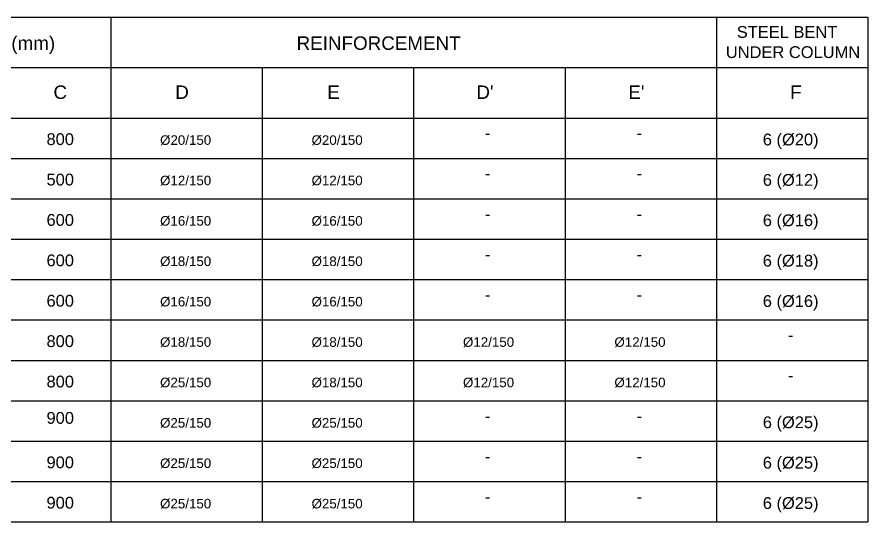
# Model space of a CAD drawing. Header units: metres. Extents: x -55 to 193, y -43 to 92.
# Drawn here: x -20.36 to 4.93, y 76.09 to 91.09 of the extents above; entities that cross this region are included whole.
import ezdxf
from ezdxf.enums import TextEntityAlignment as Align

# ---------------------------------------------------------------- set-up
doc = ezdxf.new("R2010")
doc.units = ezdxf.units.M
doc.header["$MEASUREMENT"] = 0
for name, color, linetype in [('S-SCHEDULE', 20, 'Continuous'), ('S-Text-Foundations', 7, 'Continuous'), ('S-Text-General', 7, 'Continuous')]:
    doc.layers.add(name, color=color, linetype=linetype)
doc.styles.add('ARIAL', font='arial.ttf')
doc.styles.add('Tahoma', font='arial.ttf')

msp = doc.modelspace()

# ---------------------------------------------------------------- linework, layer by layer
at = {"layer": 'S-SCHEDULE'}
for p, q in [((-29.871, 91.088), (4.929, 91.088)), ((-17.571, 91.088), (-17.571, 76.088)), ((0.429, 91.088), (0.429, 76.088)), ((4.929, 91.088), (4.929, 76.088)), ((-25.971, 89.588), (4.929, 89.588)), ((-13.071, 89.588), (-13.071, 76.088)), ((-8.571, 89.588), (-8.571, 76.088)), ((-4.071, 89.588), (-4.071, 76.088)), ((-29.871, 88.088), (4.929, 88.088)), ((-29.871, 86.888), (4.929, 86.888)), ((-29.871, 85.688), (4.929, 85.688)), ((-29.871, 84.488), (4.929, 84.488)), ((-29.871, 83.288), (4.929, 83.288)), ((-29.871, 82.088), (4.929, 82.088)), ((-29.871, 80.888), (4.929, 80.888)), ((-29.871, 79.688), (4.929, 79.688)), ((-29.871, 78.488), (4.929, 78.488)), ((-29.871, 77.288), (4.929, 77.288)), ((-29.871, 76.088), (4.929, 76.088))]:
    msp.add_line(p, q, dxfattribs=at)

# ---------------------------------------------------------------- texts
at = {"layer": 'S-Text-Foundations', "style": 'Tahoma'}
for s, height, p in [('STEEL BENT', 0.35, (2.525, 90.469)), ('DIMENSIONS (mm)', 0.4, (-21.721, 90.113)), ('REINFORCEMENT', 0.4, (-9.611, 90.113)), ('UNDER COLUMN', 0.35, (2.701, 89.87)), ('C', 0.4, (-19.071, 88.655)), ('D', 0.4, (-15.452, 88.655)), ('E', 0.4, (-10.952, 88.655)), ("D'", 0.4, (-6.452, 88.655)), ("E'", 0.4, (-1.952, 88.655)), ('F', 0.4, (2.788, 88.655)), ('800', 0.35, (-19.071, 87.285)), ('-', 0.35, (-6.368, 87.466)), ('-', 0.35, (-1.868, 87.466)), ('6 (%%C20)', 0.35, (2.632, 87.275)), ('500', 0.35, (-19.071, 86.085)), ('-', 0.35, (-6.368, 86.266)), ('-', 0.35, (-1.868, 86.266)), ('6 (%%C12)', 0.35, (2.632, 86.075)), ('600', 0.35, (-19.071, 84.885)), ('-', 0.35, (-6.368, 85.066)), ('-', 0.35, (-1.868, 85.066)), ('6 (%%C16)', 0.35, (2.632, 84.875)), ('600', 0.35, (-19.071, 83.685)), ('-', 0.35, (-6.368, 83.866)), ('-', 0.35, (-1.868, 83.866)), ('6 (%%C18)', 0.35, (2.632, 83.675)), ('600', 0.35, (-19.071, 82.485)), ('-', 0.35, (-6.368, 82.666)), ('-', 0.35, (-1.868, 82.666)), ('6 (%%C16)', 0.35, (2.632, 82.475)), ('800', 0.35, (-19.071, 81.285)), ('-', 0.35, (2.632, 81.466)), ('800', 0.35, (-19.071, 80.085)), ('-', 0.35, (2.632, 80.266)), ('900', 0.35, (-19.071, 79.005)), ('-', 0.35, (-6.368, 79.066)), ('-', 0.35, (-1.868, 79.066)), ('6 (%%C25)', 0.35, (2.632, 78.875)), ('900', 0.35, (-19.071, 77.685)), ('-', 0.35, (-6.368, 77.866)), ('-', 0.35, (-1.868, 77.866)), ('6 (%%C25)', 0.35, (2.632, 77.675)), ('900', 0.35, (-19.071, 76.485)), ('-', 0.35, (-6.368, 76.666)), ('-', 0.35, (-1.868, 76.666)), ('6 (%%C25)', 0.35, (2.632, 76.475))]:
    msp.add_text(s, height=height, dxfattribs=at).set_placement(p, align=Align.CENTER)
at = {"layer": 'S-Text-General', "style": 'ARIAL'}
for s, p in [('%%C20/150', (-15.345, 87.435)), ('%%C20/150', (-10.845, 87.435)), ('%%C12/150', (-15.345, 86.235)), ('%%C12/150', (-10.845, 86.235)), ('%%C16/150', (-15.345, 85.035)), ('%%C16/150', (-10.845, 85.035)), ('%%C18/150', (-15.345, 83.835)), ('%%C18/150', (-10.845, 83.835)), ('%%C16/150', (-15.345, 82.635)), ('%%C16/150', (-10.845, 82.635)), ('%%C18/150', (-15.345, 81.435)), ('%%C18/150', (-10.845, 81.435)), ('%%C12/150', (-6.345, 81.435)), ('%%C12/150', (-1.845, 81.435)), ('%%C25/150', (-15.345, 80.235)), ('%%C18/150', (-10.845, 80.235)), ('%%C12/150', (-6.345, 80.235)), ('%%C12/150', (-1.845, 80.235)), ('%%C25/150', (-15.345, 79.035)), ('%%C25/150', (-10.845, 79.035)), ('%%C25/150', (-15.345, 77.835)), ('%%C25/150', (-10.845, 77.835)), ('%%C25/150', (-15.345, 76.635)), ('%%C25/150', (-10.845, 76.635))]:
    msp.add_text(s, height=0.2835, dxfattribs=at).set_placement(p, align=Align.MIDDLE)

doc.saveas('drawing.dxf')
